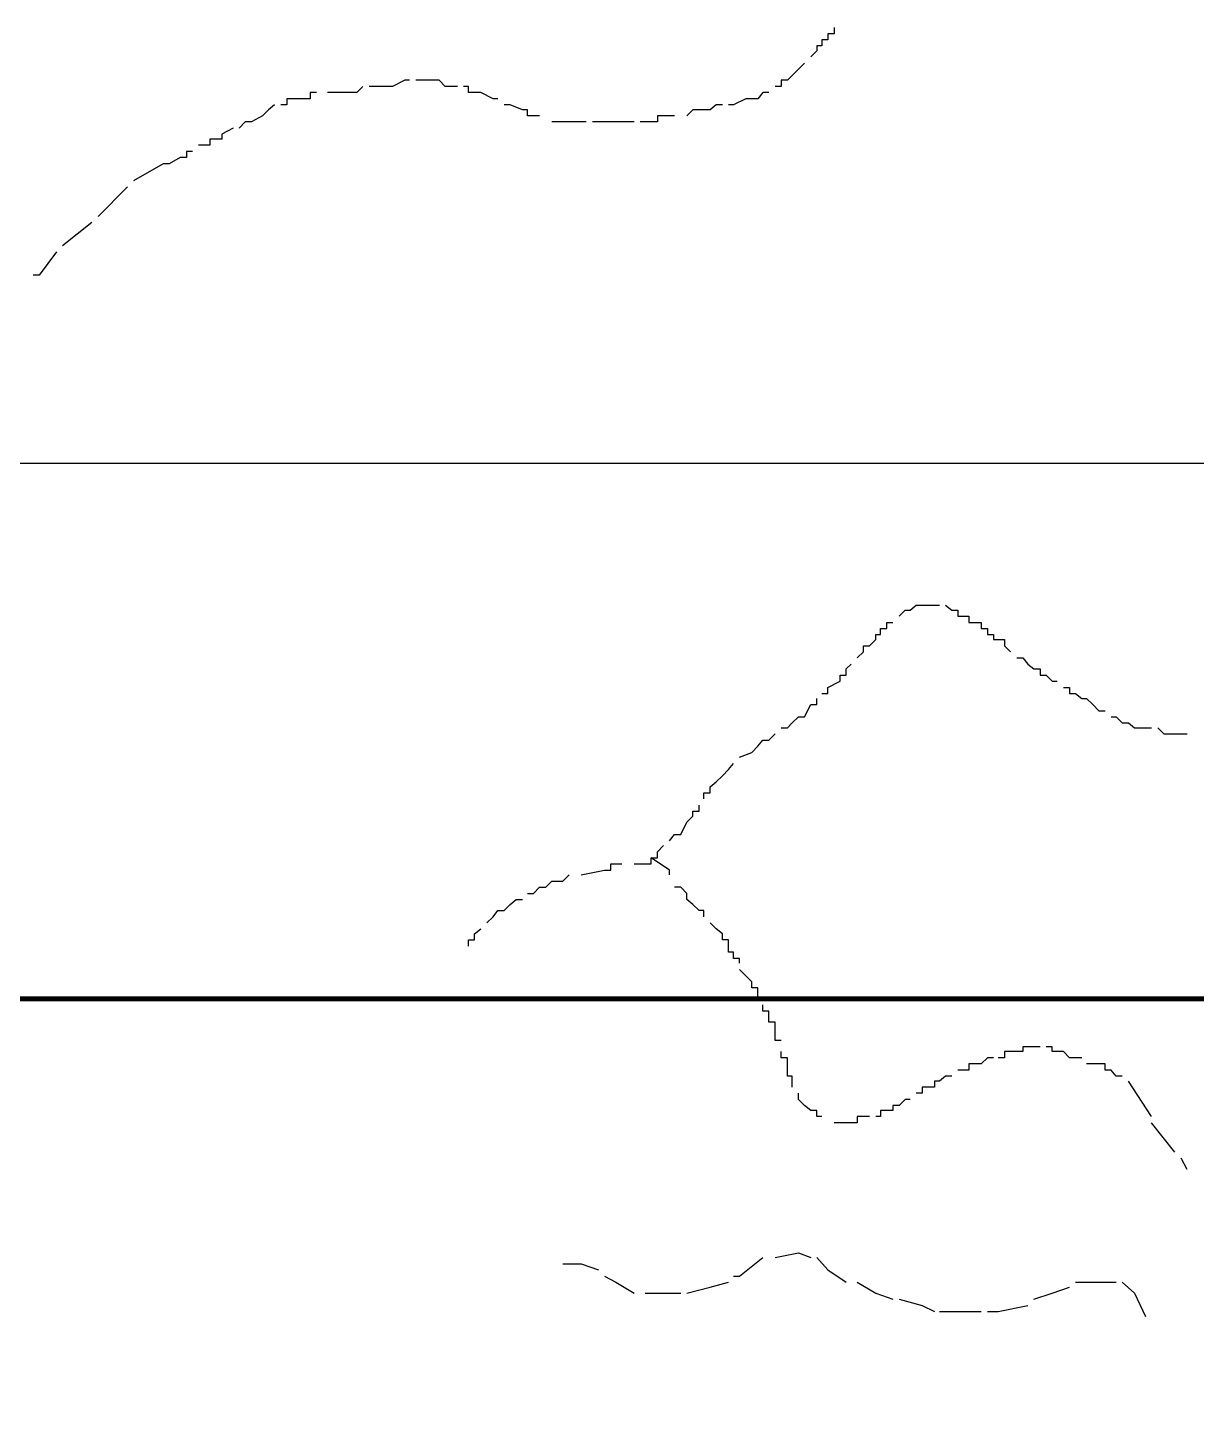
# Model space of a CAD drawing. Header units: millimetres. Extents: x -3588 to 75209, y -3737 to 38254.
# Drawn here: x 4668.9 to 4937.9, y 21000.9 to 21318.1 of the extents above; entities that cross this region are included whole.
import ezdxf

# ---------------------------------------------------------------- set-up
doc = ezdxf.new("R2010")
doc.units = ezdxf.units.MM
doc.layers.add('P', color=253, linetype='Continuous')

msp = doc.modelspace()

# ---------------------------------------------------------------- linework, layer by layer
msp.add_lwpolyline([(4262.139, 21217.775), (5851.349, 21217.775), (5851.349, 20402.779), (4262.139, 20402.779)], close=True)
at = {"layer": 'P'}
for points in [[(4854.507, 21318.061), (4854.507, 21316.653), (4853.099, 21316.653), (4853.099, 21315.245), (4851.675, 21315.245), (4851.675, 21313.82), (4850.554, 21313.82), (4850.554, 21312.7), (4849.146, 21311.292)], [(4847.722, 21309.884), (4846.313, 21308.459), (4844.905, 21307.051), (4843.769, 21305.931), (4842.361, 21305.931)], [(4746.098, 21304.506), (4744.69, 21303.098), (4742.145, 21303.098), (4740.737, 21303.098), (4739.329, 21303.098), (4737.92, 21303.098)], [(4756.837, 21305.931), (4755.7, 21305.931), (4752.884, 21304.506), (4751.475, 21304.506), (4748.931, 21304.506), (4747.523, 21304.506)], [(4767.847, 21304.506), (4766.423, 21304.506), (4765.015, 21304.506), (4763.606, 21305.931), (4762.47, 21305.931), (4761.062, 21305.931), (4759.653, 21305.931), (4758.245, 21305.931)], [(4777.161, 21301.69), (4776.025, 21301.69), (4773.208, 21303.098), (4771.8, 21303.098), (4770.376, 21303.098), (4770.376, 21304.506), (4769.256, 21304.506)], [(4842.361, 21305.931), (4842.361, 21304.506), (4840.952, 21304.506)], [(4725.773, 21300.281), (4724.365, 21299.145), (4722.957, 21297.737)], [(4735.376, 21303.098), (4733.967, 21303.098), (4733.967, 21301.69), (4732.559, 21301.69), (4729.726, 21301.69), (4728.606, 21301.69), (4728.606, 21300.281), (4727.198, 21300.281)], [(4782.795, 21299.145), (4779.978, 21300.281), (4778.57, 21300.281)], [(4828.821, 21300.281), (4827.397, 21300.281), (4825.989, 21299.145), (4824.58, 21299.145), (4823.444, 21299.145), (4822.036, 21299.145), (4820.627, 21297.737)], [(4839.544, 21303.098), (4838.136, 21303.098), (4836.999, 21301.69), (4835.591, 21301.69), (4834.183, 21301.69), (4831.35, 21300.281), (4830.23, 21300.281)], [(4722.957, 21297.737), (4720.412, 21296.328), (4719.004, 21296.328), (4717.596, 21294.92)], [(4786.748, 21297.737), (4785.339, 21297.737), (4783.931, 21297.737), (4783.931, 21299.145), (4782.795, 21299.145)], [(4817.811, 21297.737), (4816.675, 21297.737), (4815.266, 21297.737), (4813.858, 21297.737), (4813.858, 21296.328), (4812.45, 21296.328), (4809.905, 21296.328)], [(4716.187, 21294.92), (4713.643, 21293.496), (4713.643, 21292.375), (4712.234, 21292.375), (4710.826, 21292.375), (4710.826, 21290.967), (4709.402, 21290.967), (4708.281, 21290.967)], [(4797.486, 21296.328), (4796.35, 21296.328), (4794.942, 21296.328), (4793.533, 21296.328), (4792.125, 21296.328), (4790.701, 21296.328), (4789.58, 21296.328)], [(4808.497, 21296.328), (4801.711, 21296.328), (4798.894, 21296.328)], [(4706.873, 21289.559), (4705.449, 21289.559), (4705.449, 21288.134), (4704.04, 21288.134), (4701.496, 21286.726), (4700.088, 21286.726)], [(4700.088, 21286.726), (4693.318, 21282.773)], [(4691.91, 21281.365), (4685.124, 21274.595)], [(4683.716, 21273.171), (4676.946, 21267.81)], [(4675.538, 21266.401), (4671.585, 21261.04), (4670.177, 21261.04)], [(4869.471, 21182.558), (4870.879, 21183.982), (4871.999, 21183.982), (4873.424, 21185.103), (4874.832, 21185.103), (4876.24, 21185.103), (4877.649, 21185.103), (4878.785, 21185.103)], [(4880.193, 21185.103), (4881.602, 21183.982), (4883.01, 21183.982), (4883.01, 21182.558), (4884.418, 21182.558), (4885.555, 21182.558), (4885.555, 21181.15), (4886.963, 21181.15)], [(4859.869, 21172.972), (4861.277, 21174.38), (4861.277, 21175.788), (4862.685, 21175.788), (4864.094, 21177.197), (4864.094, 21178.333), (4865.23, 21178.333), (4865.23, 21179.741), (4866.638, 21179.741), (4866.638, 21181.15), (4868.046, 21181.15)], [(4886.963, 21181.15), (4888.371, 21181.15), (4888.371, 21179.741), (4889.796, 21179.741), (4889.796, 21178.333), (4891.204, 21178.333), (4891.204, 21177.197), (4892.324, 21177.197), (4893.748, 21177.197), (4893.748, 21175.788), (4895.157, 21174.38)], [(4851.675, 21164.778), (4853.099, 21164.778), (4853.099, 21166.186), (4855.916, 21167.611), (4855.916, 21169.019), (4857.324, 21169.019), (4857.324, 21170.427)], [(4857.324, 21170.427), (4858.46, 21171.547)], [(4896.565, 21172.972), (4897.973, 21172.972), (4899.11, 21171.547), (4900.518, 21170.427), (4901.926, 21170.427), (4901.926, 21169.019), (4903.335, 21169.019), (4904.743, 21167.611), (4905.879, 21167.611)], [(4907.288, 21166.186), (4908.696, 21166.186), (4908.696, 21164.778), (4910.12, 21164.778), (4911.529, 21163.658), (4912.649, 21163.658), (4914.073, 21162.233), (4915.481, 21160.825), (4916.89, 21160.825)], [(4842.361, 21156.872), (4843.769, 21156.872), (4844.905, 21158.008), (4846.313, 21159.417), (4847.722, 21159.417), (4849.146, 21162.233), (4850.554, 21162.233), (4850.554, 21163.658)], [(4918.298, 21159.417), (4919.434, 21159.417), (4920.843, 21158.008), (4922.251, 21158.008), (4923.659, 21156.872), (4926.204, 21156.872), (4927.612, 21156.872)], [(4832.774, 21150.102), (4835.591, 21151.223), (4836.999, 21152.647), (4838.136, 21154.055), (4839.544, 21154.055), (4840.952, 21155.464)], [(4929.021, 21156.872), (4930.445, 21155.464), (4931.853, 21155.464), (4932.974, 21155.464), (4935.806, 21155.464)], [(4824.58, 21140.5), (4824.58, 21141.909), (4825.989, 21141.909), (4825.989, 21143.333), (4827.397, 21144.453), (4828.821, 21145.861), (4830.23, 21147.286), (4831.35, 21148.694)], [(4816.675, 21130.898), (4817.811, 21132.322), (4819.219, 21132.322), (4820.627, 21135.139), (4822.036, 21136.547), (4822.036, 21137.684), (4823.444, 21137.684), (4823.444, 21139.092)], [(4813.858, 21126.961), (4813.858, 21128.369), (4815.266, 21129.778)], [(4808.497, 21125.537), (4809.905, 21125.537), (4811.025, 21125.537), (4812.45, 21125.537), (4812.45, 21126.961)], [(4816.675, 21123.008), (4816.675, 21124.128), (4812.45, 21126.961)], [(4812.45, 21126.961), (4813.858, 21126.961)], [(4783.931, 21118.767), (4785.339, 21118.767), (4786.748, 21120.176), (4788.172, 21120.176), (4789.58, 21121.584), (4790.701, 21121.584), (4792.125, 21121.584), (4793.533, 21123.008)], [(4796.35, 21123.008), (4801.711, 21124.128), (4803.119, 21124.128), (4803.119, 21125.537), (4804.256, 21125.537), (4805.664, 21125.537)], [(4824.58, 21113.406), (4824.58, 21114.814), (4823.444, 21114.814), (4822.036, 21116.223), (4820.627, 21117.359), (4820.627, 21118.767), (4819.219, 21120.176), (4817.811, 21120.176)], [(4774.617, 21111.998), (4776.025, 21113.406), (4777.161, 21114.814), (4778.57, 21114.814), (4779.978, 21116.223), (4781.386, 21117.359), (4782.795, 21117.359)], [(4770.376, 21106.636), (4770.376, 21108.045), (4771.8, 21108.045), (4771.8, 21109.453), (4773.208, 21110.573)], [(4832.774, 21102.683), (4832.774, 21103.804), (4831.35, 21103.804), (4831.35, 21105.212), (4830.23, 21105.212), (4830.23, 21106.636), (4830.23, 21108.045), (4828.821, 21108.045), (4828.821, 21109.453), (4827.397, 21110.573), (4825.989, 21111.998)], [(4835.591, 21098.442), (4832.774, 21101.259)], [(4838.136, 21094.49), (4836.999, 21094.49), (4836.999, 21095.898), (4836.999, 21097.034), (4835.591, 21097.034), (4835.591, 21098.442)], [(4842.361, 21084.887), (4840.952, 21084.887), (4840.952, 21086.312), (4840.952, 21087.72), (4840.952, 21089.128), (4839.544, 21089.128), (4839.544, 21090.249), (4839.544, 21091.673), (4838.136, 21091.673), (4838.136, 21093.081)], [(4844.905, 21074.165), (4844.905, 21075.573), (4844.905, 21076.709), (4843.769, 21076.709), (4843.769, 21078.118), (4843.769, 21079.526), (4843.769, 21080.934), (4842.361, 21080.934), (4842.361, 21082.359)], [(4901.926, 21083.479), (4900.518, 21083.479), (4899.11, 21083.479), (4897.973, 21083.479), (4897.973, 21082.359), (4896.565, 21082.359), (4895.157, 21082.359), (4893.748, 21082.359), (4893.748, 21080.934), (4892.324, 21080.934)], [(4911.529, 21080.934), (4910.12, 21080.934), (4908.696, 21080.934), (4907.288, 21082.359), (4905.879, 21082.359), (4904.743, 21082.359), (4904.743, 21083.479), (4903.335, 21083.479)], [(4891.204, 21080.934), (4889.796, 21080.934), (4888.371, 21079.526), (4886.963, 21079.526), (4885.555, 21079.526), (4885.555, 21078.118), (4884.418, 21078.118), (4883.01, 21078.118)], [(4920.843, 21076.709), (4919.434, 21076.709), (4918.298, 21078.118), (4916.89, 21078.118), (4916.89, 21079.526), (4915.481, 21079.526), (4914.073, 21079.526), (4912.649, 21079.526)], [(4881.602, 21076.709), (4880.193, 21076.709), (4878.785, 21075.573), (4877.649, 21075.573), (4877.649, 21074.165), (4876.24, 21074.165), (4874.832, 21074.165), (4874.832, 21072.757), (4873.424, 21072.757)], [(4927.612, 21067.395), (4922.251, 21075.573)], [(4851.675, 21067.395), (4850.554, 21067.395), (4850.554, 21068.804), (4849.146, 21068.804), (4847.722, 21069.924), (4846.313, 21071.348), (4846.313, 21072.757)], [(4871.999, 21071.348), (4870.879, 21071.348), (4869.471, 21069.924), (4868.046, 21069.924), (4868.046, 21068.804), (4866.638, 21068.804), (4865.23, 21068.804), (4865.23, 21067.395), (4864.094, 21067.395)], [(4862.685, 21067.395), (4861.277, 21067.395), (4859.869, 21067.395), (4859.869, 21065.987), (4858.46, 21065.987), (4857.324, 21065.987), (4855.916, 21065.987), (4854.507, 21065.987)], [(4932.974, 21059.201), (4927.612, 21065.987)], [(4935.806, 21055.248), (4934.398, 21057.793)], [(4831.35, 21030.699), (4832.774, 21030.699), (4838.136, 21034.924)], [(4840.952, 21034.924), (4846.313, 21036.06), (4849.146, 21034.924)], [(4850.554, 21034.924), (4853.099, 21032.107), (4857.324, 21029.274)], [(4792.125, 21033.515), (4796.35, 21033.515), (4800.303, 21032.107)], [(4801.711, 21030.699), (4804.256, 21029.274), (4808.497, 21026.746)], [(4820.627, 21026.746), (4825.989, 21028.154), (4830.23, 21029.274)], [(4859.869, 21029.274), (4864.094, 21026.746), (4868.046, 21025.338)], [(4900.518, 21025.338), (4904.743, 21026.746), (4908.696, 21028.154)], [(4910.12, 21029.274), (4914.073, 21029.274), (4919.434, 21029.274)], [(4920.843, 21029.274), (4923.659, 21026.746), (4926.204, 21021.385)], [(4811.025, 21026.746), (4817.811, 21026.746), (4819.219, 21026.746)], [(4869.471, 21025.338), (4874.832, 21023.913), (4877.649, 21022.505)], [(4878.785, 21022.505), (4883.01, 21022.505), (4888.371, 21022.505)], [(4889.796, 21022.505), (4892.324, 21022.505), (4899.11, 21023.913)]]:
    msp.add_lwpolyline(points, dxfattribs=at)
at = {"layer": 'P', "const_width": 1.2}
msp.add_lwpolyline([(-3179.405, 21094.49), (12021.226, 21094.49)], dxfattribs=at)

doc.saveas('drawing.dxf')
